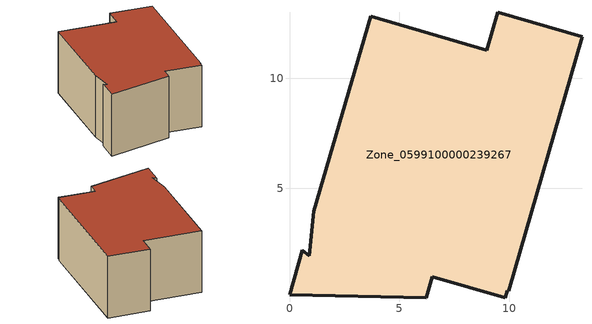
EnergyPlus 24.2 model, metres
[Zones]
Zone_0599100000239267
 floor ground (C_G): 8.98,11.29 9.49,13.02 13.32,11.9 9.98,0.32 9.91,0.34 9.82,0.02 6.5,0.98 6.22,0.01 0,0.16 0.59,2.18 0.9,1.93 1.11,3.95 3.7,12.84 z0
 wall outside (C_F): 9.49,13.02 8.98,11.29 3.7,12.84 1.11,3.95 0.9,1.93 0.59,2.18 0,0.16 6.22,0.01 6.5,0.98 9.82,0.02 9.91,0.34 9.98,0.32 13.32,11.9 9.49,13.02 z0:6.06
 roof outside (C_R): 3.7,12.84 1.11,3.95 0.9,1.93 0.59,2.18 0,0.16 6.22,0.01 6.5,0.98 9.82,0.02 9.91,0.34 9.98,0.32 13.32,11.9 9.49,13.02 8.98,11.29 z6.06
[BUILDING]
Pand.0599100000239267: North Axis=0; Terrain=City; Loads Convergence Tolerance Value=0.04; Temperature Convergence Tolerance Value=0.4; Solar Distribution=FullExterior; Maximum Number of Warmup Days=25; Minimum Number of Warmup Days=1
[Site:Location]
Rotterdam.The.Hague.AP_ZH_NLD Design_Conditions: Latitude=51.96; Longitude=4.45; Time Zone=1; Elevation=-4.5
[SITE:GROUNDTEMPERATURE:BUILDINGSURFACE]
18, 18, 18, 18, 18, 18, 18, 18, 18, 18, 18, 18
[MATERIAL] Thermal Absorptance=0.9; Solar Absorptance=0.7; Visible Absorptance=0.7
Name | Roughness | Thickness | Conductivity | Density | Specific Heat
G.D.1992-2005 | MediumSmooth | 0.15 | 0.06 | 540 | 1210
F.D.1992-2005 | Rough | 0.3 | 0.12 | 1920 | 840
R.D.1992-2005 | MediumRough | 0.2 | 0.08 | 1500 | 1000
[CONSTRUCTION]
C_G: G.D.1992-2005
C_F: F.D.1992-2005
C_R: R.D.1992-2005
[ZONE]
Zone_0599100000239267: Type=1; Multiplier=1; Ceiling Height=Autocalculate; Volume=Autocalculate; Floor Area=autocalculate; Part of Total Floor Area=Yes
[ZONEINFILTRATION:DESIGNFLOWRATE]
Infil_Zone_0599100000239267: Zone or ZoneList or Space or SpaceList=Zone_0599100000239267; Schedule=AlwaysOn; Design Flow Rate Calculation Method=Flow/Area; Flow Rate per Floor Area=0.0021; Constant Term Coefficient=1; Temperature Term Coefficient=0; Velocity Term Coefficient=0; Velocity Squared Term Coefficient=0
[HVACTEMPLATE:ZONE:IDEALLOADSAIRSYSTEM]
Zone_0599100000239267: Maximum Heating Supply Air Temperature=50; Minimum Cooling Supply Air Temperature=13; Maximum Heating Supply Air Humidity Ratio=0.0156; Minimum Cooling Supply Air Humidity Ratio=0.0077; Heating Limit=NoLimit; Cooling Limit=NoLimit; Dehumidification Control Type=ConstantSensibleHeatRatio; Cooling Sensible Heat Ratio=0.7; Dehumidification Setpoint=60; Humidification Control Type=None; Humidification Setpoint=30; Outdoor Air Method=None; Outdoor Air Flow Rate per Person=0.00944; Outdoor Air Flow Rate per Zone Floor Area=0; Outdoor Air Flow Rate per Zone=0; Demand Controlled Ventilation Type=None; Outdoor Air Economizer Type=NoEconomizer; Heat Recovery Type=None; Sensible Heat Recovery Effectiveness=0.7; Latent Heat Recovery Effectiveness=0.65
[ZONECONTROL:THERMOSTAT]
ThermostatControl_Zone_0599100000239267: Zone or ZoneList=Zone_0599100000239267; Control Type Schedule=DualSetpointControlType; Control 1=Thermostat_Zone_0599100000239267; Temperature Difference Between Cutout And Setpoint=0
[THERMOSTATSETPOINT:DUALSETPOINT]
Thermostat_Zone_0599100000239267: Heating Setpoint Temperature Schedule=HeatingSetpoint_Zone_0599100000239267; Cooling Setpoint Temperature Schedule=CoolingSetpoint_Zone_0599100000239267
[SCHEDULE:COMPACT]
HeatingSetpoint_Zone_0599100000239267: Through: 12/31, For: AllDays, Until: 24:00, 21
CoolingSetpoint_Zone_0599100000239267: Through: 12/31, For: AllDays, Until: 24:00, 24
DualSetpointControlType: Through: 12/31, For: AllDays, Until: 24:00, 4
AlwaysOn: Through: 12/31, For: AllDays, Until: 24:00, 1
